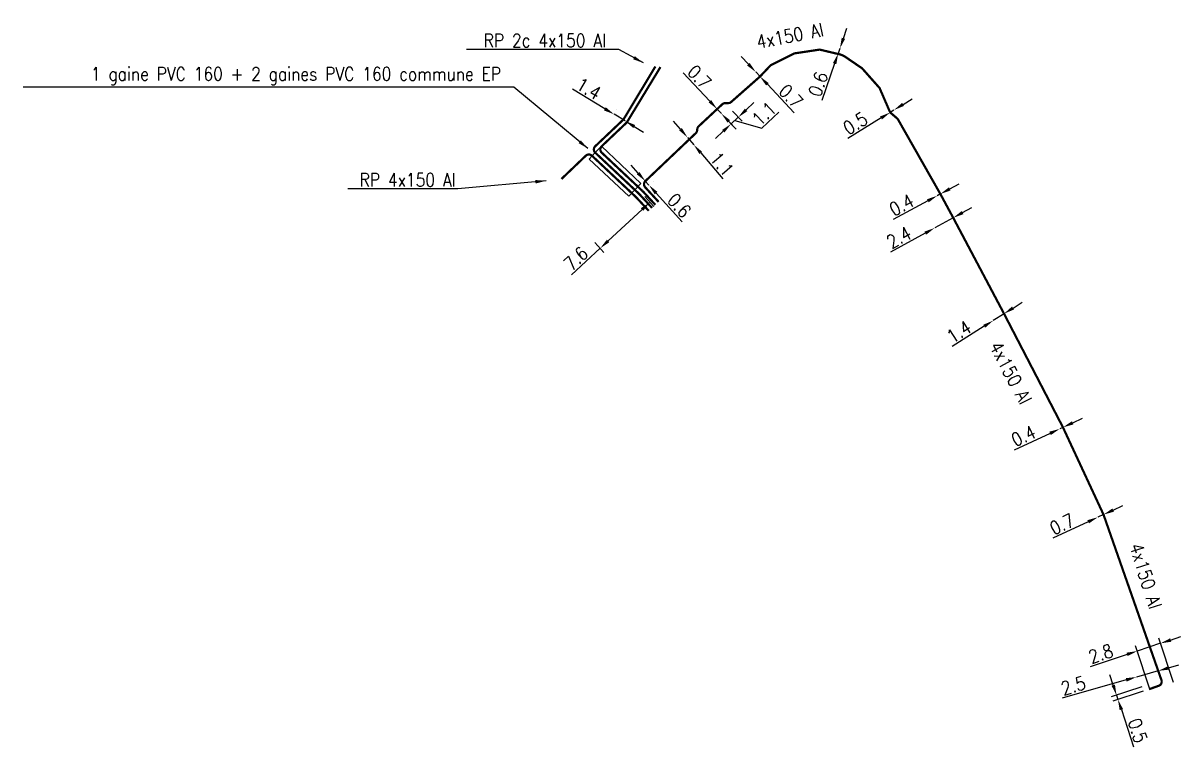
# Model space of a CAD drawing. Header units: millimetres. Extents: x 173000 to 173998, y 130000 to 131000.
# Drawn here: x 173868.6 to 173998.5, y 130574.2 to 130655.4 of the extents above; entities that cross this region are included whole.
import ezdxf

# ---------------------------------------------------------------- set-up
doc = ezdxf.new("R2010")
doc.units = ezdxf.units.MM
doc.header["$PDMODE"] = 34
doc.linetypes.add('B_ST_Al', pattern=[2000, 1000, 1000])
doc.layers.get('Defpoints').update_dxf_attribs({"linetype": 'CONTINUOUS'})
for name, color, linetype in [('B_100', 3, 'CONTINUOUS'), ('B_110', 1, 'CONTINUOUS'), ('B_400', 7, 'CONTINUOUS')]:
    doc.layers.add(name, color=color, linetype=linetype)
doc.styles.get("Standard").update_dxf_attribs({"font": 'romans.shx', "width": 0.85})
doc.dimstyles.get("Standard").update_dxf_attribs({"dimtxt": 1.5, "dimasz": 1.2, "dimexe": 0.625, "dimexo": 0.625, "dimgap": 0.25, "dimtad": 1, "dimdec": 1, "dimzin": 0, "dimdsep": 46, "dimtxsty": 'Standard', "dimcen": -0.5, "dimadec": 0, "dimazin": 0, "dimtfac": 1, "dimtdec": 1, "dimtmove": 0, "dimatfit": 3, "dimfxl": 1, "dimtolj": 1, "dimtzin": 0, "dimarcsym": 0})

# ---------------------------------------------------------------- blocks, each defined once
blk = doc.blocks.new('*D14')
at = {"layer": 'B_110', "color": 0, "linetype": 'Continuous', "lineweight": -2}
for p, q in [((173933.86, 130645.76), (173930.22, 130647.95)), ((173936.13, 130644.39), (173934.89, 130645.14)), ((173935.21, 130645.67), (173935.21, 130645.67)), ((173936.45, 130644.92), (173936.45, 130644.92)), ((173937.16, 130643.77), (173938.18, 130643.15))]:
    blk.add_line(p, q, dxfattribs=at)
at = {"layer": 'B_110', "color": 0, "linetype": 'Continuous'}
for points in [[(173933.96, 130645.93), (173933.75, 130645.58), (173934.89, 130645.14)], [(173937.26, 130643.94), (173937.05, 130643.6), (173936.13, 130644.39)]]:
    blk.add_solid(points, dxfattribs=at)
at = {"layer": 'Defpoints', "color": 0, "linetype": 'Continuous'}
for p in [(173934.89, 130645.14), (173934.89, 130645.14), (173936.13, 130644.39)]:
    blk.add_point(p, dxfattribs=at)
at = {"layer": 'B_110', "color": 0, "linetype": 'Continuous', "insert": (173932.04, 130648.02), "char_height": 1.5, "attachment_point": 5, "rotation": 328.9435}
blk.add_mtext('\\A1;1.4', dxfattribs=at)
blk = doc.blocks.new('*D15')
at = {"layer": 'B_100', "color": 0, "linetype": 'Continuous', "lineweight": -2}
for p, q in [((173937.59, 130638.54), (173936.79, 130639.43)), ((173938.39, 130637.65), (173938.8, 130637.2)), ((173938.86, 130638.06), (173938.86, 130638.06)), ((173939.26, 130637.62), (173939.26, 130637.62)), ((173939.6, 130636.31), (173942.52, 130633.06))]:
    blk.add_line(p, q, dxfattribs=at)
at = {"layer": 'B_100', "color": 0, "linetype": 'Continuous'}
for points in [[(173937.74, 130638.67), (173937.44, 130638.41), (173938.39, 130637.65)], [(173939.75, 130636.44), (173939.45, 130636.17), (173938.8, 130637.2)]]:
    blk.add_solid(points, dxfattribs=at)
at = {"layer": 'Defpoints', "color": 0, "linetype": 'Continuous'}
for p in [(173938.39, 130637.65), (173938.8, 130637.2), (173938.8, 130637.2)]:
    blk.add_point(p, dxfattribs=at)
at = {"layer": 'B_100', "color": 0, "linetype": 'Continuous', "insert": (173942.2, 130634.9), "char_height": 1.5, "attachment_point": 5, "rotation": 311.9438}
blk.add_mtext('\\A1;0.6', dxfattribs=at)
blk = doc.blocks.new('*D16')
at = {"layer": 'B_100', "color": 0, "linetype": 'Continuous', "lineweight": -2}
for p, q in [((173938.32, 130635.91), (173939.33, 130634.81)), ((173938.03, 130634.46), (173934.21, 130630.93)), ((173932.74, 130630.75), (173933.75, 130629.65)), ((173933.33, 130630.11), (173930.12, 130627.14))]:
    blk.add_line(p, q, dxfattribs=at)
at = {"layer": 'B_100', "color": 0, "linetype": 'Continuous'}
for points in [[(173937.89, 130634.61), (173938.16, 130634.31), (173938.91, 130635.27)], [(173934.08, 130631.07), (173934.35, 130630.78), (173933.33, 130630.11)]]:
    blk.add_solid(points, dxfattribs=at)
at = {"layer": 'Defpoints', "color": 0, "linetype": 'Continuous'}
for p in [(173937.9, 130636.37), (173932.32, 130631.21), (173933.33, 130630.11)]:
    blk.add_point(p, dxfattribs=at)
at = {"layer": 'B_100', "color": 0, "linetype": 'Continuous', "insert": (173930.61, 130628.96), "char_height": 1.5, "attachment_point": 5, "rotation": 42.7681}
blk.add_mtext('\\A1;7.6', dxfattribs=at)
blk = doc.blocks.new('*D17')
at = {"layer": 'B_100', "color": 0, "linetype": 'Continuous', "lineweight": -2}
for p, q in [((173942.34, 130643.47), (173941.56, 130644.38)), ((173943.12, 130642.55), (173943.83, 130641.72)), ((173944.61, 130640.81), (173947.09, 130637.9))]:
    blk.add_line(p, q, dxfattribs=at)
at = {"layer": 'B_100', "color": 0, "linetype": 'Continuous'}
for points in [[(173942.49, 130643.6), (173942.19, 130643.34), (173943.12, 130642.55)], [(173944.76, 130640.94), (173944.46, 130640.68), (173943.83, 130641.72)]]:
    blk.add_solid(points, dxfattribs=at)
at = {"layer": 'Defpoints', "color": 0, "linetype": 'Continuous'}
for p in [(173943.12, 130642.55), (173943.83, 130641.72), (173943.83, 130641.72)]:
    blk.add_point(p, dxfattribs=at)
at = {"layer": 'B_100', "color": 0, "linetype": 'Continuous', "insert": (173947, 130639.55), "char_height": 1.5, "attachment_point": 5, "rotation": 310.4901}
blk.add_mtext('\\A1;1.1', dxfattribs=at)
blk = doc.blocks.new('*D18')
at = {"layer": 'B_100', "color": 0, "linetype": 'Continuous', "lineweight": -2}
for p, q in [((173945.63, 130646.61), (173942.65, 130649.8)), ((173946.93, 130645.22), (173946.45, 130645.73)), ((173947.75, 130644.34), (173948.57, 130643.47))]:
    blk.add_line(p, q, dxfattribs=at)
at = {"layer": 'B_100', "color": 0, "linetype": 'Continuous'}
for points in [[(173945.78, 130646.74), (173945.49, 130646.47), (173946.45, 130645.73)], [(173947.9, 130644.48), (173947.61, 130644.21), (173946.93, 130645.22)]]:
    blk.add_solid(points, dxfattribs=at)
at = {"layer": 'Defpoints', "color": 0, "linetype": 'Continuous'}
for p in [(173946.45, 130645.73), (173946.93, 130645.22), (173946.93, 130645.22)]:
    blk.add_point(p, dxfattribs=at)
at = {"layer": 'B_100', "color": 0, "linetype": 'Continuous', "insert": (173944.46, 130649.32), "char_height": 1.5, "attachment_point": 5, "rotation": 313.0987}
blk.add_mtext('\\A1;0.7', dxfattribs=at)
blk = doc.blocks.new('*D19')
at = {"layer": 'B_100', "color": 0, "linetype": 'Continuous', "lineweight": -2}
for p, q in [((173949.69, 130645.63), (173950.57, 130646.45)), ((173948.82, 130644.81), (173948.01, 130644.06)), ((173948.82, 130644.81), (173948.01, 130644.06)), ((173948.16, 130645.51), (173949.24, 130644.36)), ((173951.45, 130643.58), (173953.37, 130645.37)), ((173947.36, 130644.76), (173948.44, 130643.61)), ((173948.42, 130644.44), (173951.45, 130643.58)), ((173947.14, 130643.24), (173946.26, 130642.42))]:
    blk.add_line(p, q, dxfattribs=at)
at = {"layer": 'B_100', "color": 0, "linetype": 'Continuous'}
for points in [[(173949.56, 130645.78), (173949.83, 130645.49), (173948.82, 130644.81)], [(173947, 130643.39), (173947.27, 130643.1), (173948.01, 130644.06)]]:
    blk.add_solid(points, dxfattribs=at)
at = {"layer": 'Defpoints', "color": 0, "linetype": 'Continuous'}
for p in [(173946.93, 130645.22), (173947.74, 130645.97), (173948.01, 130644.06)]:
    blk.add_point(p, dxfattribs=at)
at = {"layer": 'B_100', "color": 0, "linetype": 'Continuous', "insert": (173951.72, 130645.2), "char_height": 1.5, "attachment_point": 5, "rotation": 43.0987}
blk.add_mtext('\\A1;1.1', dxfattribs=at)
blk = doc.blocks.new('*D20')
at = {"layer": 'B_100', "color": 0, "linetype": 'Continuous', "lineweight": -2}
for p, q in [((173949.96, 130650.76), (173949.14, 130651.63)), ((173950.78, 130649.89), (173951.26, 130649.38)), ((173952.09, 130648.51), (173955.08, 130645.32))]:
    blk.add_line(p, q, dxfattribs=at)
at = {"layer": 'B_100', "color": 0, "linetype": 'Continuous'}
for points in [[(173950.1, 130650.9), (173949.81, 130650.62), (173950.78, 130649.89)], [(173952.23, 130648.64), (173951.94, 130648.37), (173951.26, 130649.38)]]:
    blk.add_solid(points, dxfattribs=at)
at = {"layer": 'Defpoints', "color": 0, "linetype": 'Continuous'}
for p in [(173950.78, 130649.89), (173950.78, 130649.89), (173951.26, 130649.38)]:
    blk.add_point(p, dxfattribs=at)
at = {"layer": 'B_100', "color": 0, "linetype": 'Continuous', "insert": (173954.72, 130647.16), "char_height": 1.5, "attachment_point": 5, "rotation": 313.3027}
blk.add_mtext('\\A1;0.7', dxfattribs=at)
blk = doc.blocks.new('*D21')
at = {"layer": 'B_100', "color": 0, "linetype": 'Continuous', "lineweight": -2}
for p, q in [((173960.61, 130653.66), (173961, 130654.8)), ((173960.22, 130652.53), (173960.02, 130651.96)), ((173959.63, 130650.83), (173958.21, 130646.69))]:
    blk.add_line(p, q, dxfattribs=at)
at = {"layer": 'B_100', "color": 0, "linetype": 'Continuous'}
for points in [[(173960.42, 130653.73), (173960.8, 130653.6), (173960.22, 130652.53)], [(173959.44, 130650.89), (173959.82, 130650.76), (173960.02, 130651.96)]]:
    blk.add_solid(points, dxfattribs=at)
at = {"layer": 'Defpoints', "color": 0, "linetype": 'Continuous'}
for p in [(173960.02, 130651.96), (173960.22, 130652.53), (173960.22, 130652.53)]:
    blk.add_point(p, dxfattribs=at)
at = {"layer": 'B_100', "color": 0, "linetype": 'Continuous', "insert": (173957.78, 130648.52), "char_height": 1.5, "attachment_point": 5, "rotation": 70.9873}
blk.add_mtext('\\A1;0.6', dxfattribs=at)
blk = doc.blocks.new('*D22')
at = {"layer": 'B_100', "color": 0, "linetype": 'Continuous', "lineweight": -2}
for p, q in [((173967.3, 130646.25), (173968.32, 130646.88)), ((173966.28, 130645.62), (173965.86, 130645.35)), ((173964.83, 130644.73), (173961.11, 130642.43))]:
    blk.add_line(p, q, dxfattribs=at)
at = {"layer": 'B_100', "color": 0, "linetype": 'Continuous'}
for points in [[(173967.2, 130646.42), (173967.41, 130646.08), (173966.28, 130645.62)], [(173964.73, 130644.9), (173964.94, 130644.56), (173965.86, 130645.35)]]:
    blk.add_solid(points, dxfattribs=at)
at = {"layer": 'Defpoints', "color": 0, "linetype": 'Continuous'}
for p in [(173965.86, 130645.35), (173965.86, 130645.35), (173966.28, 130645.62)]:
    blk.add_point(p, dxfattribs=at)
at = {"layer": 'B_100', "color": 0, "linetype": 'Continuous', "insert": (173961.94, 130644.12), "char_height": 1.5, "attachment_point": 5, "rotation": 31.6477}
blk.add_mtext('\\A1;0.5', dxfattribs=at)
blk = doc.blocks.new('*D23')
at = {"layer": 'B_100', "color": 0, "linetype": 'Continuous', "lineweight": -2}
for p, q in [((173972.54, 130636.77), (173973.6, 130637.34)), ((173971.49, 130636.2), (173971.14, 130636.01)), ((173970.08, 130635.44), (173966.18, 130633.33))]:
    blk.add_line(p, q, dxfattribs=at)
at = {"layer": 'B_100', "color": 0, "linetype": 'Continuous'}
for points in [[(173969.99, 130635.61), (173970.18, 130635.26), (173971.14, 130636.01)], [(173972.45, 130636.95), (173972.64, 130636.6), (173971.49, 130636.2)]]:
    blk.add_solid(points, dxfattribs=at)
at = {"layer": 'Defpoints', "color": 0, "linetype": 'Continuous'}
for p in [(173971.14, 130636.01), (173971.14, 130636.01), (173971.49, 130636.2)]:
    blk.add_point(p, dxfattribs=at)
at = {"layer": 'B_100', "color": 0, "linetype": 'Continuous', "insert": (173967.13, 130634.97), "char_height": 1.5, "attachment_point": 5, "rotation": 28.4563}
blk.add_mtext('\\A1;0.4', dxfattribs=at)
blk = doc.blocks.new('*D24')
at = {"layer": 'B_100', "color": 0, "linetype": 'Continuous', "lineweight": -2}
for p, q in [((173973.98, 130634.11), (173975.03, 130634.69)), ((173972.93, 130633.53), (173970.85, 130632.39)), ((173969.79, 130631.81), (173965.91, 130629.67))]:
    blk.add_line(p, q, dxfattribs=at)
at = {"layer": 'B_100', "color": 0, "linetype": 'Continuous'}
for points in [[(173973.89, 130634.29), (173974.08, 130633.94), (173972.93, 130633.53)], [(173969.7, 130631.98), (173969.89, 130631.63), (173970.85, 130632.39)]]:
    blk.add_solid(points, dxfattribs=at)
at = {"layer": 'Defpoints', "color": 0, "linetype": 'Continuous'}
for p in [(173972.93, 130633.53), (173970.85, 130632.39), (173970.85, 130632.39)]:
    blk.add_point(p, dxfattribs=at)
at = {"layer": 'B_100', "color": 0, "linetype": 'Continuous', "insert": (173966.84, 130631.33), "char_height": 1.5, "attachment_point": 5, "rotation": 28.8153}
blk.add_mtext('\\A1;2.4', dxfattribs=at)
blk = doc.blocks.new('*D25')
at = {"layer": 'B_100', "color": 0, "linetype": 'Continuous', "lineweight": -2}
for p, q in [((173979.64, 130623.41), (173980.65, 130624.05)), ((173978.63, 130622.77), (173977.42, 130622)), ((173976.4, 130621.36), (173972.81, 130619.09))]:
    blk.add_line(p, q, dxfattribs=at)
at = {"layer": 'B_100', "color": 0, "linetype": 'Continuous'}
for points in [[(173979.53, 130623.58), (173979.75, 130623.24), (173978.63, 130622.77)], [(173976.3, 130621.53), (173976.51, 130621.19), (173977.42, 130622)]]:
    blk.add_solid(points, dxfattribs=at)
at = {"layer": 'Defpoints', "color": 0, "linetype": 'Continuous'}
for p in [(173978.63, 130622.77), (173977.42, 130622), (173977.42, 130622)]:
    blk.add_point(p, dxfattribs=at)
at = {"layer": 'B_100', "color": 0, "linetype": 'Continuous', "insert": (173973.57, 130620.75), "char_height": 1.5, "attachment_point": 5, "rotation": 32.3218}
blk.add_mtext('\\A1;1.4', dxfattribs=at)
blk = doc.blocks.new('*D26')
at = {"layer": 'B_100', "color": 0, "linetype": 'Continuous', "lineweight": -2}
for p, q in [((173985.24, 130610.02), (173984.88, 130609.85)), ((173986.33, 130610.53), (173987.42, 130611.04)), ((173983.8, 130609.34), (173979.78, 130607.47))]:
    blk.add_line(p, q, dxfattribs=at)
at = {"layer": 'B_100', "color": 0, "linetype": 'Continuous'}
for points in [[(173983.71, 130609.53), (173983.88, 130609.16), (173984.88, 130609.85)], [(173986.25, 130610.71), (173986.42, 130610.35), (173985.24, 130610.02)]]:
    blk.add_solid(points, dxfattribs=at)
at = {"layer": 'Defpoints', "color": 0, "linetype": 'Continuous'}
for p in [(173984.88, 130609.85), (173984.88, 130609.85), (173985.24, 130610.02)]:
    blk.add_point(p, dxfattribs=at)
at = {"layer": 'B_100', "color": 0, "linetype": 'Continuous', "insert": (173980.82, 130609.06), "char_height": 1.5, "attachment_point": 5, "rotation": 25.0865}
blk.add_mtext('\\A1;0.4', dxfattribs=at)
blk = doc.blocks.new('*D27')
at = {"layer": 'B_100', "color": 0, "linetype": 'Continuous', "lineweight": -2}
for p, q in [((173990.88, 130600.74), (173991.97, 130601.25)), ((173988.07, 130599.43), (173984.11, 130597.57)), ((173989.79, 130600.23), (173989.16, 130599.94))]:
    blk.add_line(p, q, dxfattribs=at)
at = {"layer": 'B_100', "color": 0, "linetype": 'Continuous'}
for points in [[(173990.79, 130600.92), (173990.96, 130600.56), (173989.79, 130600.23)], [(173987.99, 130599.61), (173988.16, 130599.25), (173989.16, 130599.94)]]:
    blk.add_solid(points, dxfattribs=at)
at = {"layer": 'Defpoints', "color": 0, "linetype": 'Continuous'}
for p in [(173989.16, 130599.94), (173989.16, 130599.94), (173989.79, 130600.23)]:
    blk.add_point(p, dxfattribs=at)
at = {"layer": 'B_100', "color": 0, "linetype": 'Continuous', "insert": (173985.13, 130599.15), "char_height": 1.5, "attachment_point": 5, "rotation": 25.0865}
blk.add_mtext('\\A1;0.7', dxfattribs=at)
blk = doc.blocks.new('*D28')
at = {"layer": 'B_100', "color": 0, "linetype": 'Continuous', "lineweight": -2}
for p, q in [((173995.93, 130582.7), (173993.49, 130582.01)), ((173997.08, 130583.03), (173998.24, 130583.36)), ((173992.34, 130581.69), (173985.15, 130579.65))]:
    blk.add_line(p, q, dxfattribs=at)
at = {"layer": 'B_100', "color": 0, "linetype": 'Continuous'}
for points in [[(173997.03, 130583.22), (173997.14, 130582.84), (173995.93, 130582.7)], [(173992.29, 130581.88), (173992.39, 130581.49), (173993.49, 130582.01)]]:
    blk.add_solid(points, dxfattribs=at)
at = {"layer": 'Defpoints', "color": 0, "linetype": 'Continuous'}
for p in [(173995.93, 130582.7), (173993.49, 130582.01), (173993.49, 130582.01)]:
    blk.add_point(p, dxfattribs=at)
at = {"layer": 'B_100', "color": 0, "linetype": 'Continuous', "insert": (173986.4, 130581.04), "char_height": 1.5, "attachment_point": 5, "rotation": 15.8179}
blk.add_mtext('\\A1;2.5', dxfattribs=at)
blk = doc.blocks.new('*D29')
at = {"layer": 'B_100', "color": 0, "linetype": 'Continuous', "lineweight": -2}
for p, q in [((173990.88, 130581.1), (173990.5, 130582.24)), ((173994.1, 130580.9), (173990.66, 130579.77)), ((173994.25, 130580.43), (173990.82, 130579.29)), ((173991.25, 130579.96), (173991.41, 130579.49)), ((173991.79, 130578.35), (173993.17, 130574.18))]:
    blk.add_line(p, q, dxfattribs=at)
at = {"layer": 'B_100', "color": 0, "linetype": 'Continuous'}
for points in [[(173991.07, 130581.16), (173990.69, 130581.04), (173991.25, 130579.96)], [(173991.98, 130578.41), (173991.6, 130578.29), (173991.41, 130579.49)]]:
    blk.add_solid(points, dxfattribs=at)
at = {"layer": 'Defpoints', "color": 0, "linetype": 'Continuous'}
for p in [(173991.25, 130579.96), (173994.69, 130581.1), (173994.85, 130580.62)]:
    blk.add_point(p, dxfattribs=at)
at = {"layer": 'B_100', "color": 0, "linetype": 'Continuous', "insert": (173993.62, 130575.99), "char_height": 1.5, "attachment_point": 5, "rotation": 288.2978}
blk.add_mtext('\\A1;0.5', dxfattribs=at)
blk = doc.blocks.new('*D30')
at = {"layer": 'B_100', "color": 0, "linetype": 'Continuous', "lineweight": -2}
for p, q in [((173997.63, 130581.41), (173995.99, 130586.38)), ((173997.32, 130586.16), (173998.46, 130586.54)), ((173995.02, 130580.55), (173993.38, 130585.52)), ((173996.19, 130585.79), (173993.57, 130584.92)), ((173992.43, 130584.55), (173988.28, 130583.17))]:
    blk.add_line(p, q, dxfattribs=at)
at = {"layer": 'B_100', "color": 0, "linetype": 'Continuous'}
for points in [[(173997.26, 130586.35), (173997.39, 130585.97), (173996.19, 130585.79)], [(173992.37, 130584.74), (173992.5, 130584.36), (173993.57, 130584.92)]]:
    blk.add_solid(points, dxfattribs=at)
at = {"layer": 'Defpoints', "color": 0, "linetype": 'Continuous'}
for p in [(173993.57, 130584.92), (173995.22, 130579.96), (173997.83, 130580.82)]:
    blk.add_point(p, dxfattribs=at)
at = {"layer": 'B_100', "color": 0, "linetype": 'Continuous', "insert": (173989.48, 130584.62), "char_height": 1.5, "attachment_point": 5, "rotation": 18.2978}
blk.add_mtext('\\A1;2.8', dxfattribs=at)

msp = doc.modelspace()

# ---------------------------------------------------------------- linework, layer by layer
at = {"layer": 'B_100', "linetype": 'B_ST_Al', "const_width": 0.25, "flags": 128}
for points in [[(173994.96, 130580.66), (173995.99, 130581.03, 0.412706), (173996.29, 130581.66), (173989.79, 130600.23), (173985.24, 130610.02), (173978.63, 130622.77), (173972.93, 130633.53), (173971.49, 130636.2), (173966.74, 130644.56, 0.08667), (173966.63, 130644.69), (173965.94, 130645.28, -0.113946), (173965.81, 130645.46), (173964.67, 130648.09), (173962.71, 130650.3), (173960.7, 130651.67), (173960.31, 130651.84), (173957.95, 130652.4), (173955.09, 130651.97), (173952.46, 130650.65), (173951.26, 130649.38), (173948.03, 130646.53, -0.181838), (173947.7, 130646.4), (173947.37, 130646.4, 0.188399), (173947.03, 130646.27), (173944.38, 130643.8, 0.182718), (173944.22, 130643.49), (173944.21, 130643.35, -0.182718), (173944.06, 130643.03), (173938.4, 130637.65, 0.410314), (173938.38, 130636.95), (173939.88, 130635.32)], [(173928.98, 130637.88), (173931.71, 130640.49, -0.398608), (173932.4, 130640.5), (173937.36, 130635.84), (173938.78, 130634.31)]]:
    msp.add_lwpolyline(points, format="xyb", dxfattribs=at)
at = {"layer": 'B_110', "linetype": 'B_ST_Al', "const_width": 0.25, "flags": 128}
for points in [[(173939.52, 130650.5), (173935.96, 130644.59, -0.085975), (173935.9, 130644.52), (173932.78, 130641.56, 0.43118), (173932.78, 130640.83), (173937.71, 130636.2, -0.017656), (173937.72, 130636.19), (173939.15, 130634.64)], [(173940.09, 130650.44), (173936.38, 130644.33, -0.078011), (173936.23, 130644.15), (173933.5, 130641.56, 0.43118), (173933.51, 130640.83), (173938.05, 130636.56, -0.017656), (173938.09, 130636.53), (173939.52, 130634.98)]]:
    msp.add_lwpolyline(points, format="xyb", dxfattribs=at)
at = {"layer": 'B_400', "color": 7, "linetype": 'CONTINUOUS'}
for p, q in [((173933.47, 130641.56), (173932.78, 130640.84)), ((173933.47, 130641.56), (173937.9, 130637.39)), ((173932.1, 130640.11), (173932.78, 130640.84)), ((173932.1, 130640.11), (173936.53, 130635.94)), ((173937.9, 130637.39), (173937.21, 130636.67)), ((173936.53, 130635.94), (173937.21, 130636.67))]:
    msp.add_line(p, q, dxfattribs=at)

# ---------------------------------------------------------------- texts
at = {"layer": 'B_100', "linetype": 'B_ST_Al', "char_height": 1.5, "attachment_point": 1}
for insert, rotation in [((173950.73, 130653.96), 10.9849), ((173978.25, 130619.83), 297.9285), ((173994.1, 130597.19), 287.3034)]:
    msp.add_mtext('4x150 Al', dxfattribs=dict(at, insert=insert, rotation=rotation))
at = {"layer": 'B_100', "insert": (173917.11, 130637.03), "char_height": 1.5, "attachment_point": 9}
msp.add_mtext('RP 4x150 Al', dxfattribs=at)
at = {"layer": 'B_110', "insert": (173933.98, 130652.67), "char_height": 1.5, "attachment_point": 9}
msp.add_mtext('RP 2c 4x150 Al', dxfattribs=at)
at = {"layer": 'B_400', "insert": (173922.21, 130648.42), "char_height": 1.5, "attachment_point": 9}
msp.add_mtext('1 gaine PVC 160 + 2 gaines PVC 160 commune EP', dxfattribs=at)

# ---------------------------------------------------------------- dimensions: what is measured, and where the dimension line sits
at = {"layer": 'B_100', "linetype": 'Continuous'}
for base, p1, p2, angle, picture, middle in [((173960.22, 130652.53), (173960.02, 130651.96), (173960.22, 130652.53), 70.9873, '*D21', (173958.72, 130648.19)), ((173950.78, 130649.89), (173951.26, 130649.38), (173950.78, 130649.89), 133.3027, '*D20', (173954, 130646.48)), ((173946.93, 130645.22), (173946.45, 130645.73), (173946.93, 130645.22), 313.0987, '*D18', (173943.73, 130648.64)), ((173965.86, 130645.35), (173966.28, 130645.62), (173965.86, 130645.35), 211.6477, '*D22', (173962.46, 130643.26)), ((173943.83, 130641.72), (173943.12, 130642.55), (173943.83, 130641.72), 310.4901, '*D17', (173946.24, 130638.9)), ((173938.8, 130637.2), (173938.39, 130637.65), (173938.8, 130637.2), 311.9438, '*D15', (173941.46, 130634.24)), ((173971.14, 130636.01), (173971.49, 130636.2), (173971.14, 130636.01), 208.4563, '*D23', (173967.61, 130634.1)), ((173933.33, 130630.11), (173937.9, 130636.37), (173932.32, 130631.21), 222.7681, '*D16', (173931.29, 130628.22)), ((173970.85, 130632.39), (173972.93, 130633.53), (173970.85, 130632.39), 208.8153, '*D24', (173967.33, 130630.45)), ((173977.42, 130622), (173978.63, 130622.77), (173977.42, 130622), 212.3218, '*D25', (173974.1, 130619.9)), ((173984.88, 130609.85), (173985.24, 130610.02), (173984.88, 130609.85), 205.0865, '*D26', (173981.24, 130608.15)), ((173989.16, 130599.94), (173989.79, 130600.23), (173989.16, 130599.94), 205.0865, '*D27', (173985.55, 130598.25)), ((173993.57, 130584.92), (173997.83, 130580.82), (173995.22, 130579.96), 198.2978, '*D30', (173989.79, 130583.67)), ((173993.49, 130582.01), (173995.93, 130582.7), (173993.49, 130582.01), 195.8179, '*D28', (173986.68, 130580.08)), ((173991.25, 130579.96), (173994.85, 130580.62), (173994.69, 130581.1), 108.2978, '*D29', (173992.67, 130575.68))]:
    dim = msp.add_linear_dim(base=base, p1=p1, p2=p2, angle=angle, dimstyle='Standard', dxfattribs=at)
    dim.commit()
    dim.dimension.update_dxf_attribs({"geometry": picture, "text_midpoint": middle, "dimtype": 161})
dim = msp.add_linear_dim(base=(173948.01, 130644.06), p1=(173947.74, 130645.97), p2=(173946.93, 130645.22), angle=223.0987, dimstyle='Standard', override={"dimtmove": 1}, dxfattribs=at)
dim.commit()
dim.dimension.update_dxf_attribs({"geometry": '*D19', "text_midpoint": (173951.63, 130643.75), "dimtype": 161})
at = {"layer": 'B_110', "linetype": 'Continuous'}
dim = msp.add_linear_dim(base=(173934.89, 130645.14), p1=(173936.13, 130644.39), p2=(173934.89, 130645.14), angle=328.9435, dimstyle='Standard', dxfattribs=at)
dim.commit()
dim.dimension.update_dxf_attribs({"geometry": '*D14', "text_midpoint": (173931.52, 130647.16), "dimtype": 160})

# ---------------------------------------------------------------- leaders
at = {"layer": 'B_100', "annotation_type": 0, "has_hookline": 1, "hookline_direction": 1, "text_width": 12.08}
msp.add_leader([(173927.26, 130637.68), (173917.36, 130636.78)], dimstyle='Standard', dxfattribs=at)
at = {"layer": 'B_110', "annotation_type": 0, "has_hookline": 1, "hookline_direction": 1, "text_width": 15.66}
msp.add_leader([(173938.17, 130650.91), (173935.43, 130652.42), (173934.23, 130652.42)], dimstyle='Standard', dxfattribs=at)
at = {"layer": 'B_400', "annotation_type": 0, "has_hookline": 1, "hookline_direction": 1, "text_width": 53.61}
msp.add_leader([(173931.96, 130641.29), (173923.66, 130648.17), (173922.46, 130648.17)], dimstyle='Standard', dxfattribs=at)

doc.saveas('drawing.dxf')
